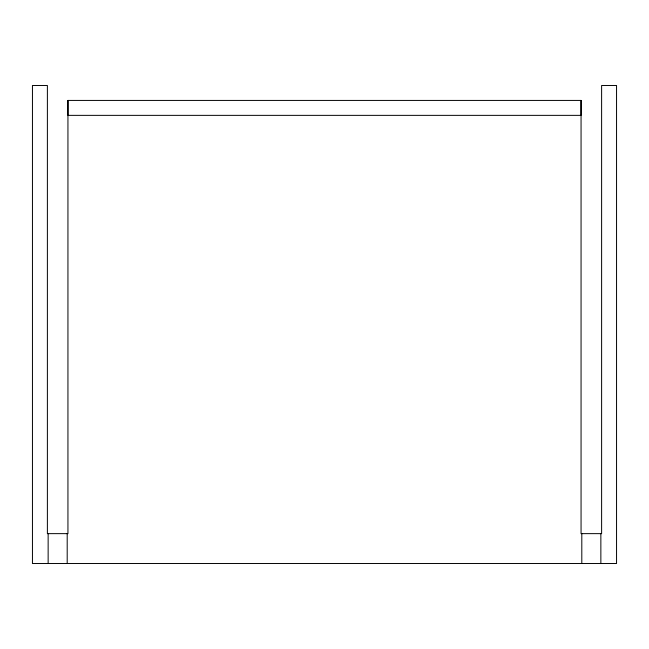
<?xml version="1.0" encoding="UTF-8"?>
<svg xmlns="http://www.w3.org/2000/svg" width="649" height="649" viewBox="0 0 649 649"><rect width="100%" height="100%" fill="white"/><g stroke="black" fill="none" stroke-linecap="round" stroke-linejoin="round"><path stroke-width="0.97" d="M67.942 100.425L67.942 115.36L581.058 115.36L581.058 100.425L67.942 100.425L67.942 533.64L47.385 533.64L47.385 85.481L32.45 85.481L32.45 563.519L616.55 563.519L616.55 85.481L601.615 85.481L601.615 533.64L581.058 533.64L581.058 100.425M600.86 533.64L600.86 563.519M581.804 533.64L581.804 563.519M67.196 533.64L67.196 563.519M48.14 533.64L48.14 563.519"/></g></svg>
